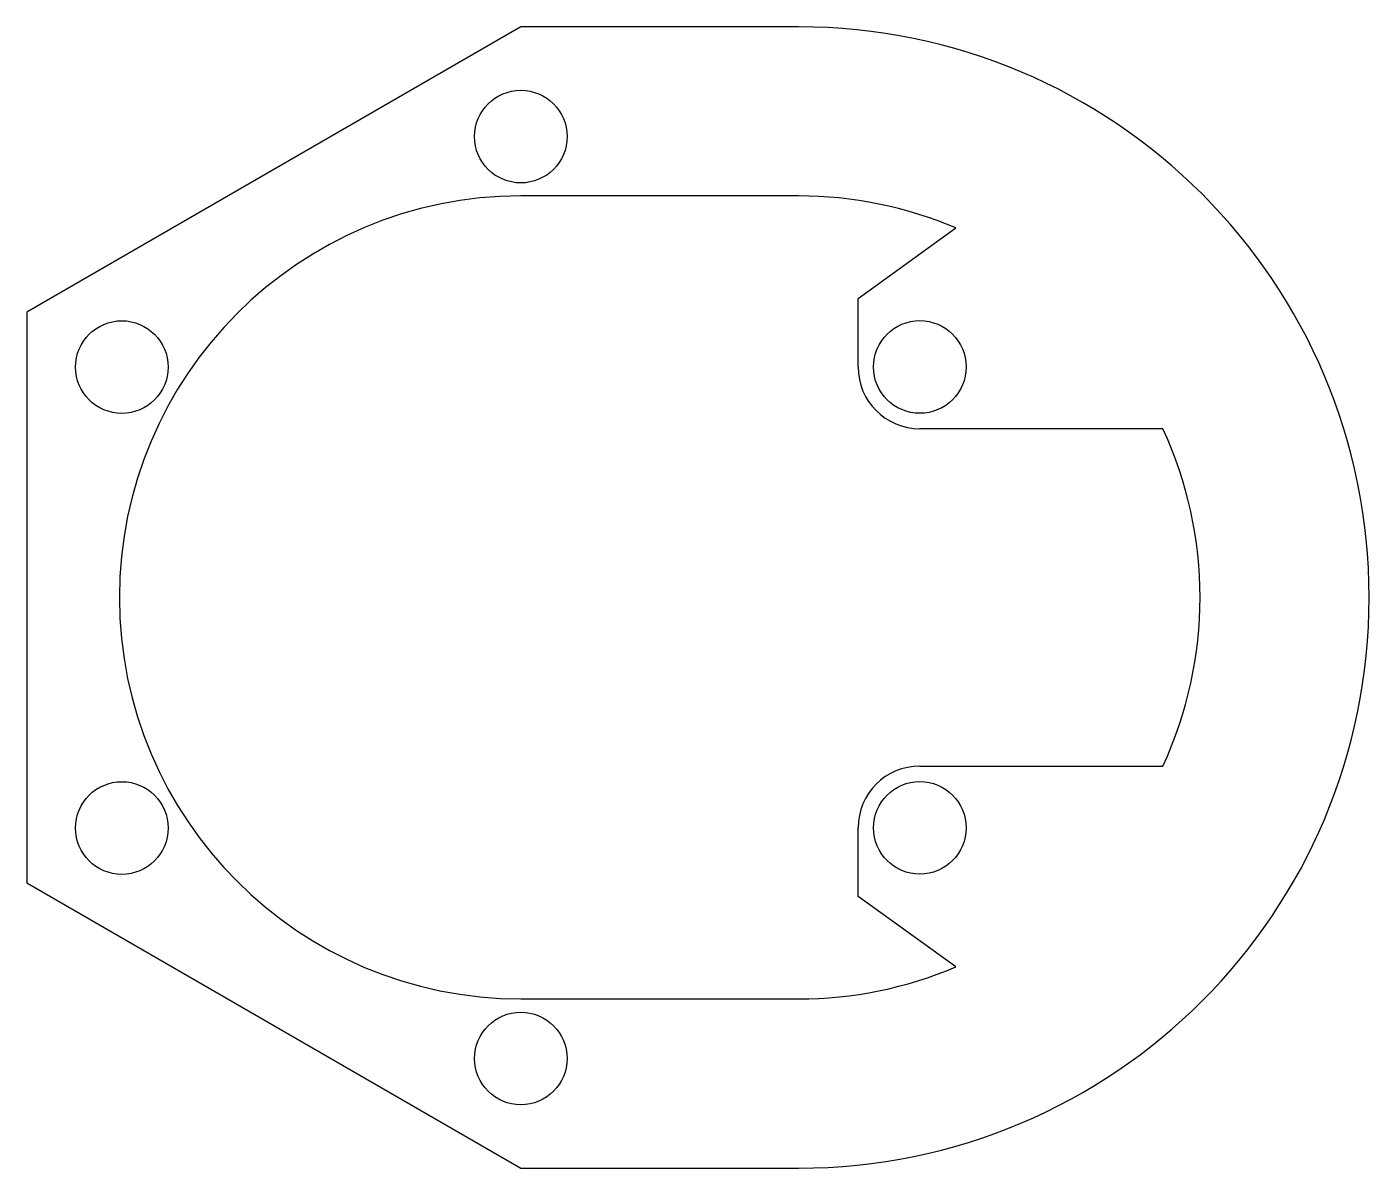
# Model space of a CAD drawing. Header units: millimetres. Extents: x -16 to 27.5, y -18.5 to 18.5.
import ezdxf

# ---------------------------------------------------------------- set-up
doc = ezdxf.new("R2010")
doc.units = ezdxf.units.MM

msp = doc.modelspace()

# ---------------------------------------------------------------- linework, layer by layer
at = {"color": 7, "linetype": 'Continuous', "lineweight": 25}
for p, q in [((0, 18.471), (-16, 9.234)), ((9, 18.474), (0, 18.471)), ((9, 13), (0, 13)), ((10.925, 9.681), (14.091, 11.962)), ((10.925, 7.462), (10.925, 9.681)), ((-16, 9.234), (-16, -9.242)), ((20.797, 5.462), (12.925, 5.462)), ((12.925, -5.462), (20.797, -5.462)), ((10.925, -9.681), (10.925, -7.462)), ((-16, -9.242), (0, -18.479)), ((14.091, -11.962), (10.925, -9.681)), ((0, -13), (9, -13)), ((0, -18.479), (9.004, -18.478))]:
    msp.add_line(p, q, dxfattribs=at)
for centre in [(0, 14.921), (-12.925, 7.458), (12.925, 7.462), (-12.925, -7.467), (12.925, -7.462), (0, -14.929)]:
    msp.add_circle(centre, 1.5, dxfattribs=at)
for centre, radius, start, end in [((9.002, -0.002), 18.476, 270.0066, 90.0066), ((0, 0), 13, 90, 270), ((9, 0), 13, 66.9443, 90), ((12.925, 7.462), 2, 180, 270), ((9, 0), 13, 335.1581, 24.8419), ((12.925, -7.462), 2, 90, 180), ((9, 0), 13, 270, 293.0557)]:
    msp.add_arc(centre, radius, start, end, dxfattribs=at)

doc.saveas('drawing.dxf')
